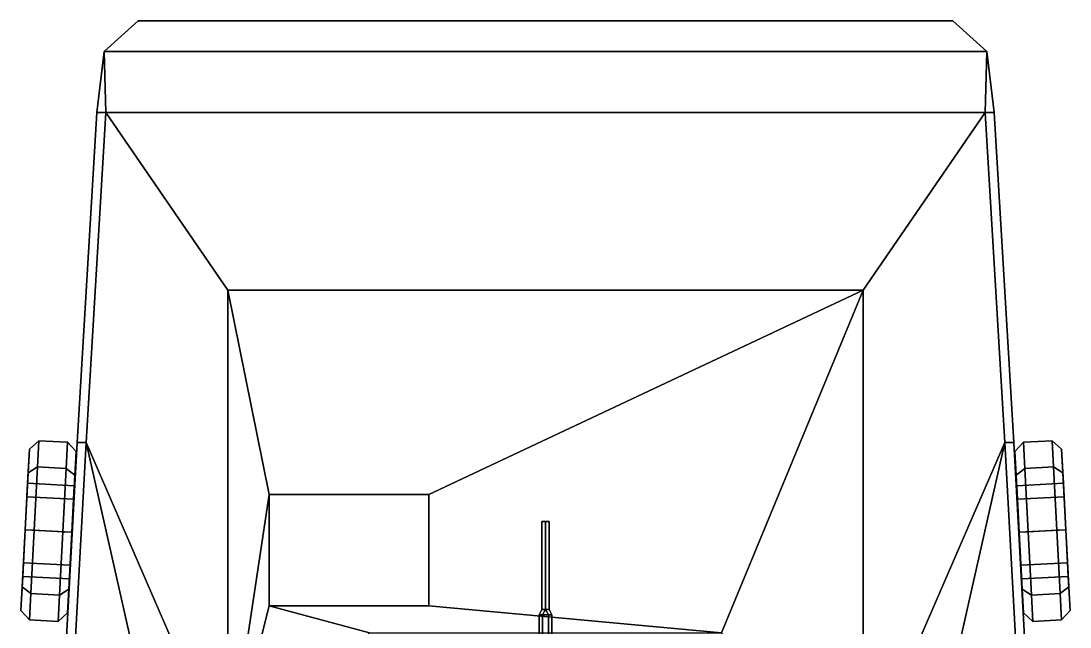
# Model space of a CAD drawing. Extents: x -3 to 3, y -9.1 to 9.1.
# Drawn here: x -2.92 to 2.92, y 5.76 to 9.14 of the extents above; entities that cross this region are included whole.
import ezdxf

# ---------------------------------------------------------------- set-up
doc = ezdxf.new("R2010")
doc.units = 0
doc.layers.get('0').update_dxf_attribs({"linetype": 'CONTINUOUS'})
for name, color, linetype in [('BARREL', 1, 'CONTINUOUS'), ('SLEEVE', 5, 'CONTINUOUS'), ('SUPERSTRUCTURE', 3, 'CONTINUOUS'), ('WHEELS', 2, 'CONTINUOUS')]:
    doc.layers.add(name, color=color, linetype=linetype)

msp = doc.modelspace()

# ---------------------------------------------------------------- linework, layer by layer
for points in [[(-2.27, 9.14), (-2.46, 8.97), (-2.46, 8.97, 1.18), (-2.27, 9.14, 1.18)], [(2.27, 9.14), (-2.27, 9.14), (-2.27, 9.14, 1.18), (2.27, 9.14, 1.18)], [(2.27, 9.14, 1.18), (2.46, 8.97, 1.18), (2.46, 8.97), (2.27, 9.14)], [(-2.46, 8.97), (-2.5, 8.63), (-2.5, 8.63, 1.18), (-2.46, 8.97, 1.18)], [(2.46, 8.97, 1.18), (2.5, 8.63, 1.18), (2.5, 8.63), (2.46, 8.97)], [(-2.5, 8.63), (-2.61, 6.79), (-2.61, 6.79, 1.42), (-2.5, 8.63, 1.42)], [(-2.5, 8.63, 1.42), (-2.61, 6.79, 1.42), (-2.56, 6.79, 1.42), (-2.45, 8.63, 1.42)], [(-2.45, 8.63, 1.42), (-2.56, 6.79, 1.42), (-2.56, 6.79, 1.18), (-2.45, 8.63, 1.18)], [(-2.5, 8.63, 1.18), (-2.5, 8.63, 1.42), (-2.45, 8.63, 1.42), (-2.45, 8.63, 1.18)], [(2.45, 8.63, 1.42), (2.56, 6.79, 1.42), (2.61, 6.79, 1.42), (2.5, 8.63, 1.42)], [(2.45, 8.63, 1.18), (2.56, 6.79, 1.18), (2.56, 6.79, 1.42), (2.45, 8.63, 1.42)], [(2.5, 8.63, 1.18), (2.45, 8.63, 1.18), (2.45, 8.63, 1.42), (2.5, 8.63, 1.42)], [(2.5, 8.63, 1.42), (2.61, 6.79, 1.42), (2.61, 6.79), (2.5, 8.63)], [(-2.61, 6.79), (-2.71, 4.96), (-2.71, 4.96, 1.42), (-2.61, 6.79, 1.42)], [(-2.61, 6.79, 1.42), (-2.71, 4.96, 1.42), (-2.66, 4.96, 1.42), (-2.56, 6.79, 1.42)], [(-2.56, 6.79, 1.42), (-2.66, 4.96, 1.42), (-2.66, 4.96, 1.18), (-2.56, 6.79, 1.18)], [(2.56, 6.79, 1.42), (2.66, 4.96, 1.42), (2.71, 4.96, 1.42), (2.61, 6.79, 1.42)], [(2.56, 6.79, 1.18), (2.66, 4.96, 1.18), (2.66, 4.96, 1.42), (2.56, 6.79, 1.42)], [(2.61, 6.79, 1.42), (2.71, 4.96, 1.42), (2.71, 4.96), (2.61, 6.79)], [(-1.54, 6.5, 1.29), (-1.54, 5.88, 1.29), (-1.54, 5.88, 1.36), (-1.54, 6.5, 1.36)], [(-0.65, 6.5, 1.36), (-0.65, 6.5, 1.29), (-1.54, 6.5, 1.29), (-1.54, 6.5, 1.36)], [(-1.54, 6.5, 1.36), (-1.54, 5.88, 1.36), (-0.65, 5.88, 1.36), (-0.65, 6.5, 1.36)], [(-0.65, 5.88, 1.36), (-0.65, 5.88, 1.29), (-0.65, 6.5, 1.29), (-0.65, 6.5, 1.36)], [(-1.54, 5.88, 1.36), (-1.54, 5.88, 1.29), (-0.65, 5.88, 1.29), (-0.65, 5.88, 1.36)]]:
    msp.add_3dface(points)
at = {"layer": 'BARREL'}
for points in [[(-0.02, 6.35, 3.6), (0, 6.35, 3.58), (0, 5.86, 3.58), (-0.02, 5.86, 3.6)], [(0, 6.35, 3.62), (-0.02, 6.35, 3.6), (-0.02, 5.86, 3.6), (0, 5.86, 3.62)], [(0.02, 6.35, 3.6), (0, 6.35, 3.58), (-0.02, 6.35, 3.6), (0, 6.35, 3.62)], [(0, 6.35, 3.58), (0.02, 6.35, 3.6), (0.02, 5.86, 3.6), (0, 5.86, 3.58)], [(0.02, 6.35, 3.6), (0, 6.35, 3.62), (0, 5.86, 3.62), (0.02, 5.86, 3.6)]]:
    msp.add_3dface(points, dxfattribs=at)
at = {"layer": 'SLEEVE'}
for points in [[(-0.02, 5.86, 3.6), (0, 5.86, 3.58), (-0.0175, 5.83, 3.5697), (-0.035, 5.83, 3.6)], [(0, 5.86, 3.62), (-0.02, 5.86, 3.6), (-0.035, 5.83, 3.6), (-0.0175, 5.83, 3.6303)], [(0, 5.86, 3.58), (0, 5.86, 3.58), (0.0175, 5.83, 3.5697), (-0.0175, 5.83, 3.5697)], [(0, 5.86, 3.62), (0, 5.86, 3.62), (-0.0175, 5.83, 3.6303), (0.0175, 5.83, 3.6303)], [(0, 5.86, 3.58), (0.02, 5.86, 3.6), (0.035, 5.83, 3.6), (0.0175, 5.83, 3.5697)], [(0.02, 5.86, 3.6), (0, 5.86, 3.62), (0.0175, 5.83, 3.6303), (0.035, 5.83, 3.6)], [(-0.035, 5.83, 3.6), (-0.0175, 5.83, 3.5697), (-0.0175, 5.56, 3.5697), (-0.035, 5.56, 3.6)], [(-0.0175, 5.83, 3.6303), (-0.035, 5.83, 3.6), (-0.035, 5.56, 3.6), (-0.0175, 5.56, 3.6303)], [(-0.0175, 5.83, 3.5697), (0.0175, 5.83, 3.5697), (0.0175, 5.56, 3.5697), (-0.0175, 5.56, 3.5697)], [(0.0175, 5.83, 3.6303), (-0.0175, 5.83, 3.6303), (-0.0175, 5.56, 3.6303), (0.0175, 5.56, 3.6303)], [(0.0175, 5.83, 3.5697), (0.035, 5.83, 3.6), (0.035, 5.56, 3.6), (0.0175, 5.56, 3.5697)], [(0.035, 5.83, 3.6), (0.0175, 5.83, 3.6303), (0.0175, 5.56, 3.6303), (0.035, 5.56, 3.6)]]:
    msp.add_3dface(points, dxfattribs=at)
at = {"layer": 'SUPERSTRUCTURE'}
for points in [[(2.46, 8.97, 1.18), (2.27, 9.14, 1.18), (-2.27, 9.14, 1.18), (-2.46, 8.97, 1.18)], [(-2.45, 8.63, 1.18), (-2.46, 8.97, 1.18), (-2.46, 8.97, 1.18), (-2.5, 8.63, 1.18)], [(2.45, 8.63, 1.18), (2.46, 8.97, 1.18), (-2.46, 8.97, 1.18), (-2.45, 8.63, 1.18)], [(2.5, 8.63, 1.18), (2.46, 8.97, 1.18), (2.46, 8.97, 1.18), (2.45, 8.63, 1.18)], [(-2.45, 8.63, 1.18), (-2.56, 6.79, 1.18), (-1.77, 4.97, 1.18), (-1.77, 7.64, 1.18)], [(1.77, 7.64, 1.18), (2.45, 8.63, 1.18), (-2.45, 8.63, 1.18), (-1.77, 7.64, 1.18)], [(2.56, 6.79, 1.18), (2.45, 8.63, 1.18), (1.77, 7.64, 1.18), (1.77, 4.97, 1.18)], [(1.77, 7.64, 1.29), (1.77, 7.64, 1.18), (-1.77, 7.64, 1.18), (-1.77, 7.64, 1.29)], [(-1.77, 7.64, 1.18), (-1.77, 4.97, 1.18), (-1.77, 4.97, 1.29), (-1.77, 7.64, 1.29)], [(-0.65, 6.5, 1.29), (1.77, 7.64, 1.29), (-1.77, 7.64, 1.29), (-1.54, 6.5, 1.29)], [(-1.77, 7.64, 1.29), (-1.77, 4.97, 1.29), (-1.54, 6.5, 1.29)], [(0.98, 5.73, 1.29), (1.77, 7.64, 1.29), (-0.65, 6.5, 1.29), (-0.65, 5.88, 1.29)], [(0.98, 5.73, 1.29), (1.77, 4.97, 1.29), (1.77, 7.64, 1.29), (0.98, 5.73, 1.29)], [(1.77, 4.97, 1.29), (1.77, 4.97, 1.18), (1.77, 7.64, 1.18), (1.77, 7.64, 1.29)], [(-2.56, 6.79, 1.18), (-2.56, 6.79, 1.18), (-2.66, 4.96, 1.18), (-2.15, 4.97, 1.18)], [(-2.56, 6.79, 1.18), (-2.56, 6.79, 1.18), (-2.15, 4.97, 1.18), (-1.77, 4.97, 1.18)], [(2.15, 4.97, 1.18), (2.56, 6.79, 1.18), (1.77, 4.97, 1.18), (2.15, 4.97, 1.18)], [(2.66, 4.96, 1.18), (2.56, 6.79, 1.18), (2.15, 4.97, 1.18), (2.66, 4.96, 1.18)], [(-1.54, 6.5, 1.29), (-1.77, 4.97, 1.29), (-1.54, 5.88, 1.29)], [(-1.54, 5.88, 1.29), (-1.77, 4.97, 1.29), (-0.98, 5.73, 1.29)], [(0.98, 5.73, 1.29), (-0.65, 5.88, 1.29), (-1.54, 5.88, 1.29), (-0.98, 5.73, 1.29)]]:
    msp.add_3dface(points, dxfattribs=at)
at = {"layer": 'WHEELS'}
for points in [[(-2.883, 6.6214, 0.3318), (-2.8761, 6.753, 0.65), (-2.8235, 6.8003, 0.65), (-2.8312, 6.6541, 0.2964)], [(-2.8761, 6.753, 0.65), (-2.883, 6.6214, 0.9682), (-2.8312, 6.6541, 1.0036), (-2.8235, 6.8003, 0.65)], [(-2.6638, 6.7919, 0.65), (-2.6714, 6.6457, 0.2964), (-2.8312, 6.6541, 0.2964), (-2.8235, 6.8003, 0.65)], [(-2.6714, 6.6457, 1.0036), (-2.6638, 6.7919, 0.65), (-2.8235, 6.8003, 0.65), (-2.8312, 6.6541, 1.0036)], [(-2.6164, 6.7394, 0.65), (-2.6233, 6.6078, 0.3318), (-2.6714, 6.6457, 0.2964), (-2.6638, 6.7919, 0.65)], [(-2.6233, 6.6078, 0.9682), (-2.6164, 6.7394, 0.65), (-2.6638, 6.7919, 0.65), (-2.6714, 6.6457, 1.0036)], [(2.6233, 6.6078, 0.3318), (2.6164, 6.7394, 0.65), (2.6638, 6.7919, 0.65), (2.6714, 6.6457, 0.2964)], [(2.6164, 6.7394, 0.65), (2.6233, 6.6078, 0.9682), (2.6714, 6.6457, 1.0036), (2.6638, 6.7919, 0.65)], [(2.6714, 6.6457, 0.2964), (2.6638, 6.7919, 0.65), (2.8235, 6.8003, 0.65), (2.8312, 6.6541, 0.2964)], [(2.6638, 6.7919, 0.65), (2.6714, 6.6457, 1.0036), (2.8312, 6.6541, 1.0036), (2.8235, 6.8003, 0.65)], [(2.8761, 6.753, 0.65), (2.883, 6.6214, 0.3318), (2.8312, 6.6541, 0.2964), (2.8235, 6.8003, 0.65)], [(2.883, 6.6214, 0.9682), (2.8761, 6.753, 0.65), (2.8235, 6.8003, 0.65), (2.8312, 6.6541, 1.0036)], [(-2.89, 6.4872, 0.4662), (-2.886, 6.5633, 0.65), (-2.8761, 6.753, 0.65), (-2.883, 6.6214, 0.3318)], [(-2.886, 6.5633, 0.65), (-2.89, 6.4872, 0.8338), (-2.883, 6.6214, 0.9682), (-2.8761, 6.753, 0.65)], [(2.886, 6.5633, 0.65), (2.89, 6.4872, 0.4662), (2.883, 6.6214, 0.3318), (2.8761, 6.753, 0.65)], [(2.89, 6.4872, 0.8338), (2.886, 6.5633, 0.65), (2.8761, 6.753, 0.65), (2.883, 6.6214, 0.9682)], [(-2.8996, 6.3036, 0.2), (-2.883, 6.6214, 0.3318), (-2.8312, 6.6541, 0.2964), (-2.8497, 6.301, 0.15)], [(-2.883, 6.6214, 0.9682), (-2.8996, 6.3036, 1.1), (-2.8497, 6.301, 1.15), (-2.8312, 6.6541, 1.0036)], [(-2.8996, 6.3036, 0.39), (-2.89, 6.4872, 0.4662), (-2.883, 6.6214, 0.3318), (-2.8996, 6.3036, 0.2)], [(-2.89, 6.4872, 0.8338), (-2.8996, 6.3036, 0.91), (-2.8996, 6.3036, 1.1), (-2.883, 6.6214, 0.9682)], [(-2.6714, 6.6457, 0.2964), (-2.6899, 6.2926, 0.15), (-2.8497, 6.301, 0.15), (-2.8312, 6.6541, 0.2964)], [(-2.6899, 6.2926, 1.15), (-2.6714, 6.6457, 1.0036), (-2.8312, 6.6541, 1.0036), (-2.8497, 6.301, 1.15)], [(-2.6233, 6.6078, 0.3318), (-2.64, 6.29, 0.2), (-2.6899, 6.2926, 0.15), (-2.6714, 6.6457, 0.2964)], [(-2.64, 6.29, 1.1), (-2.6233, 6.6078, 0.9682), (-2.6714, 6.6457, 1.0036), (-2.6899, 6.2926, 1.15)], [(2.64, 6.29, 0.2), (2.6233, 6.6078, 0.3318), (2.6714, 6.6457, 0.2964), (2.6899, 6.2926, 0.15)], [(2.6233, 6.6078, 0.9682), (2.64, 6.29, 1.1), (2.6899, 6.2926, 1.15), (2.6714, 6.6457, 1.0036)], [(2.6899, 6.2926, 0.15), (2.6714, 6.6457, 0.2964), (2.8312, 6.6541, 0.2964), (2.8497, 6.301, 0.15)], [(2.6714, 6.6457, 1.0036), (2.6899, 6.2926, 1.15), (2.8497, 6.301, 1.15), (2.8312, 6.6541, 1.0036)], [(2.883, 6.6214, 0.3318), (2.8996, 6.3036, 0.2), (2.8497, 6.301, 0.15), (2.8312, 6.6541, 0.2964)], [(2.8996, 6.3036, 1.1), (2.883, 6.6214, 0.9682), (2.8312, 6.6541, 1.0036), (2.8497, 6.301, 1.15)], [(2.89, 6.4872, 0.4662), (2.8996, 6.3036, 0.39), (2.8996, 6.3036, 0.2), (2.883, 6.6214, 0.3318)], [(2.8996, 6.3036, 0.91), (2.89, 6.4872, 0.8338), (2.883, 6.6214, 0.9682), (2.8996, 6.3036, 1.1)], [(-2.6304, 6.4736, 0.4662), (-2.6264, 6.5496, 0.65), (-2.886, 6.5633, 0.65), (-2.89, 6.4872, 0.4662)], [(-2.6264, 6.5496, 0.65), (-2.6304, 6.4736, 0.8338), (-2.89, 6.4872, 0.8338), (-2.886, 6.5633, 0.65)], [(2.6264, 6.5496, 0.65), (2.6304, 6.4736, 0.4662), (2.89, 6.4872, 0.4662), (2.886, 6.5633, 0.65)], [(2.6304, 6.4736, 0.8338), (2.6264, 6.5496, 0.65), (2.886, 6.5633, 0.65), (2.89, 6.4872, 0.8338)], [(-2.64, 6.29, 0.39), (-2.6304, 6.4736, 0.4662), (-2.89, 6.4872, 0.4662), (-2.8996, 6.3036, 0.39)], [(-2.6304, 6.4736, 0.8338), (-2.64, 6.29, 0.91), (-2.8996, 6.3036, 0.91), (-2.89, 6.4872, 0.8338)], [(2.6304, 6.4736, 0.4662), (2.64, 6.29, 0.39), (2.8996, 6.3036, 0.39), (2.89, 6.4872, 0.4662)], [(2.64, 6.29, 0.91), (2.6304, 6.4736, 0.8338), (2.89, 6.4872, 0.8338), (2.8996, 6.3036, 0.91)], [(-2.9163, 5.9858, 0.3318), (-2.8996, 6.3036, 0.2), (-2.8497, 6.301, 0.15), (-2.8682, 5.9479, 0.2964)], [(-2.9093, 6.12, 0.4662), (-2.8996, 6.3036, 0.39), (-2.8996, 6.3036, 0.2), (-2.9163, 5.9858, 0.3318)], [(-2.8996, 6.3036, 0.91), (-2.9093, 6.12, 0.8338), (-2.9163, 5.9858, 0.9682), (-2.8996, 6.3036, 1.1)], [(-2.8996, 6.3036, 1.1), (-2.9163, 5.9858, 0.9682), (-2.8682, 5.9479, 1.0036), (-2.8497, 6.301, 1.15)], [(-2.6496, 6.1064, 0.4662), (-2.64, 6.29, 0.39), (-2.8996, 6.3036, 0.39), (-2.9093, 6.12, 0.4662)], [(-2.64, 6.29, 0.91), (-2.6496, 6.1064, 0.8338), (-2.9093, 6.12, 0.8338), (-2.8996, 6.3036, 0.91)], [(-2.6899, 6.2926, 0.15), (-2.7084, 5.9395, 0.2964), (-2.8682, 5.9479, 0.2964), (-2.8497, 6.301, 0.15)], [(-2.7084, 5.9395, 1.0036), (-2.6899, 6.2926, 1.15), (-2.8497, 6.301, 1.15), (-2.8682, 5.9479, 1.0036)], [(-2.64, 6.29, 0.2), (-2.6567, 5.9722, 0.3318), (-2.7084, 5.9395, 0.2964), (-2.6899, 6.2926, 0.15)], [(-2.6567, 5.9722, 0.9682), (-2.64, 6.29, 1.1), (-2.6899, 6.2926, 1.15), (-2.7084, 5.9395, 1.0036)], [(2.64, 6.29, 0.39), (2.6496, 6.1064, 0.4662), (2.9093, 6.12, 0.4662), (2.8996, 6.3036, 0.39)], [(2.6496, 6.1064, 0.8338), (2.64, 6.29, 0.91), (2.8996, 6.3036, 0.91), (2.9093, 6.12, 0.8338)], [(2.6567, 5.9722, 0.3318), (2.64, 6.29, 0.2), (2.6899, 6.2926, 0.15), (2.7084, 5.9395, 0.2964)], [(2.64, 6.29, 1.1), (2.6567, 5.9722, 0.9682), (2.7084, 5.9395, 1.0036), (2.6899, 6.2926, 1.15)], [(2.7084, 5.9395, 0.2964), (2.6899, 6.2926, 0.15), (2.8497, 6.301, 0.15), (2.8682, 5.9479, 0.2964)], [(2.6899, 6.2926, 1.15), (2.7084, 5.9395, 1.0036), (2.8682, 5.9479, 1.0036), (2.8497, 6.301, 1.15)], [(2.8996, 6.3036, 0.2), (2.9163, 5.9858, 0.3318), (2.8682, 5.9479, 0.2964), (2.8497, 6.301, 0.15)], [(2.9163, 5.9858, 0.9682), (2.8996, 6.3036, 1.1), (2.8497, 6.301, 1.15), (2.8682, 5.9479, 1.0036)], [(2.8996, 6.3036, 0.39), (2.9093, 6.12, 0.4662), (2.9163, 5.9858, 0.3318), (2.8996, 6.3036, 0.2)], [(2.9093, 6.12, 0.8338), (2.8996, 6.3036, 0.91), (2.8996, 6.3036, 1.1), (2.9163, 5.9858, 0.9682)], [(-2.9133, 6.044, 0.65), (-2.9093, 6.12, 0.4662), (-2.9163, 5.9858, 0.3318), (-2.9232, 5.8542, 0.65)], [(-2.9093, 6.12, 0.8338), (-2.9133, 6.044, 0.65), (-2.9232, 5.8542, 0.65), (-2.9163, 5.9858, 0.9682)], [(-2.6536, 6.0304, 0.65), (-2.6496, 6.1064, 0.4662), (-2.9093, 6.12, 0.4662), (-2.9133, 6.044, 0.65)], [(-2.6496, 6.1064, 0.8338), (-2.6536, 6.0304, 0.65), (-2.9133, 6.044, 0.65), (-2.9093, 6.12, 0.8338)], [(2.6496, 6.1064, 0.4662), (2.6536, 6.0304, 0.65), (2.9133, 6.044, 0.65), (2.9093, 6.12, 0.4662)], [(2.6536, 6.0304, 0.65), (2.6496, 6.1064, 0.8338), (2.9093, 6.12, 0.8338), (2.9133, 6.044, 0.65)], [(2.9093, 6.12, 0.4662), (2.9133, 6.044, 0.65), (2.9232, 5.8542, 0.65), (2.9163, 5.9858, 0.3318)], [(2.9133, 6.044, 0.65), (2.9093, 6.12, 0.8338), (2.9163, 5.9858, 0.9682), (2.9232, 5.8542, 0.65)], [(-2.9232, 5.8542, 0.65), (-2.9163, 5.9858, 0.3318), (-2.8682, 5.9479, 0.2964), (-2.8759, 5.8017, 0.65)], [(-2.9163, 5.9858, 0.9682), (-2.9232, 5.8542, 0.65), (-2.8759, 5.8017, 0.65), (-2.8682, 5.9479, 1.0036)], [(-2.6567, 5.9722, 0.3318), (-2.6636, 5.8406, 0.65), (-2.7161, 5.7933, 0.65), (-2.7084, 5.9395, 0.2964)], [(-2.6636, 5.8406, 0.65), (-2.6567, 5.9722, 0.9682), (-2.7084, 5.9395, 1.0036), (-2.7161, 5.7933, 0.65)], [(2.6636, 5.8406, 0.65), (2.6567, 5.9722, 0.3318), (2.7084, 5.9395, 0.2964), (2.7161, 5.7933, 0.65)], [(2.6567, 5.9722, 0.9682), (2.6636, 5.8406, 0.65), (2.7161, 5.7933, 0.65), (2.7084, 5.9395, 1.0036)], [(2.9163, 5.9858, 0.3318), (2.9232, 5.8542, 0.65), (2.8759, 5.8017, 0.65), (2.8682, 5.9479, 0.2964)], [(2.9232, 5.8542, 0.65), (2.9163, 5.9858, 0.9682), (2.8682, 5.9479, 1.0036), (2.8759, 5.8017, 0.65)], [(-2.7084, 5.9395, 0.2964), (-2.7161, 5.7933, 0.65), (-2.8759, 5.8017, 0.65), (-2.8682, 5.9479, 0.2964)], [(-2.7161, 5.7933, 0.65), (-2.7084, 5.9395, 1.0036), (-2.8682, 5.9479, 1.0036), (-2.8759, 5.8017, 0.65)], [(2.7161, 5.7933, 0.65), (2.7084, 5.9395, 0.2964), (2.8682, 5.9479, 0.2964), (2.8759, 5.8017, 0.65)], [(2.7084, 5.9395, 1.0036), (2.7161, 5.7933, 0.65), (2.8759, 5.8017, 0.65), (2.8682, 5.9479, 1.0036)]]:
    msp.add_3dface(points, dxfattribs=at)

doc.saveas('drawing.dxf')
